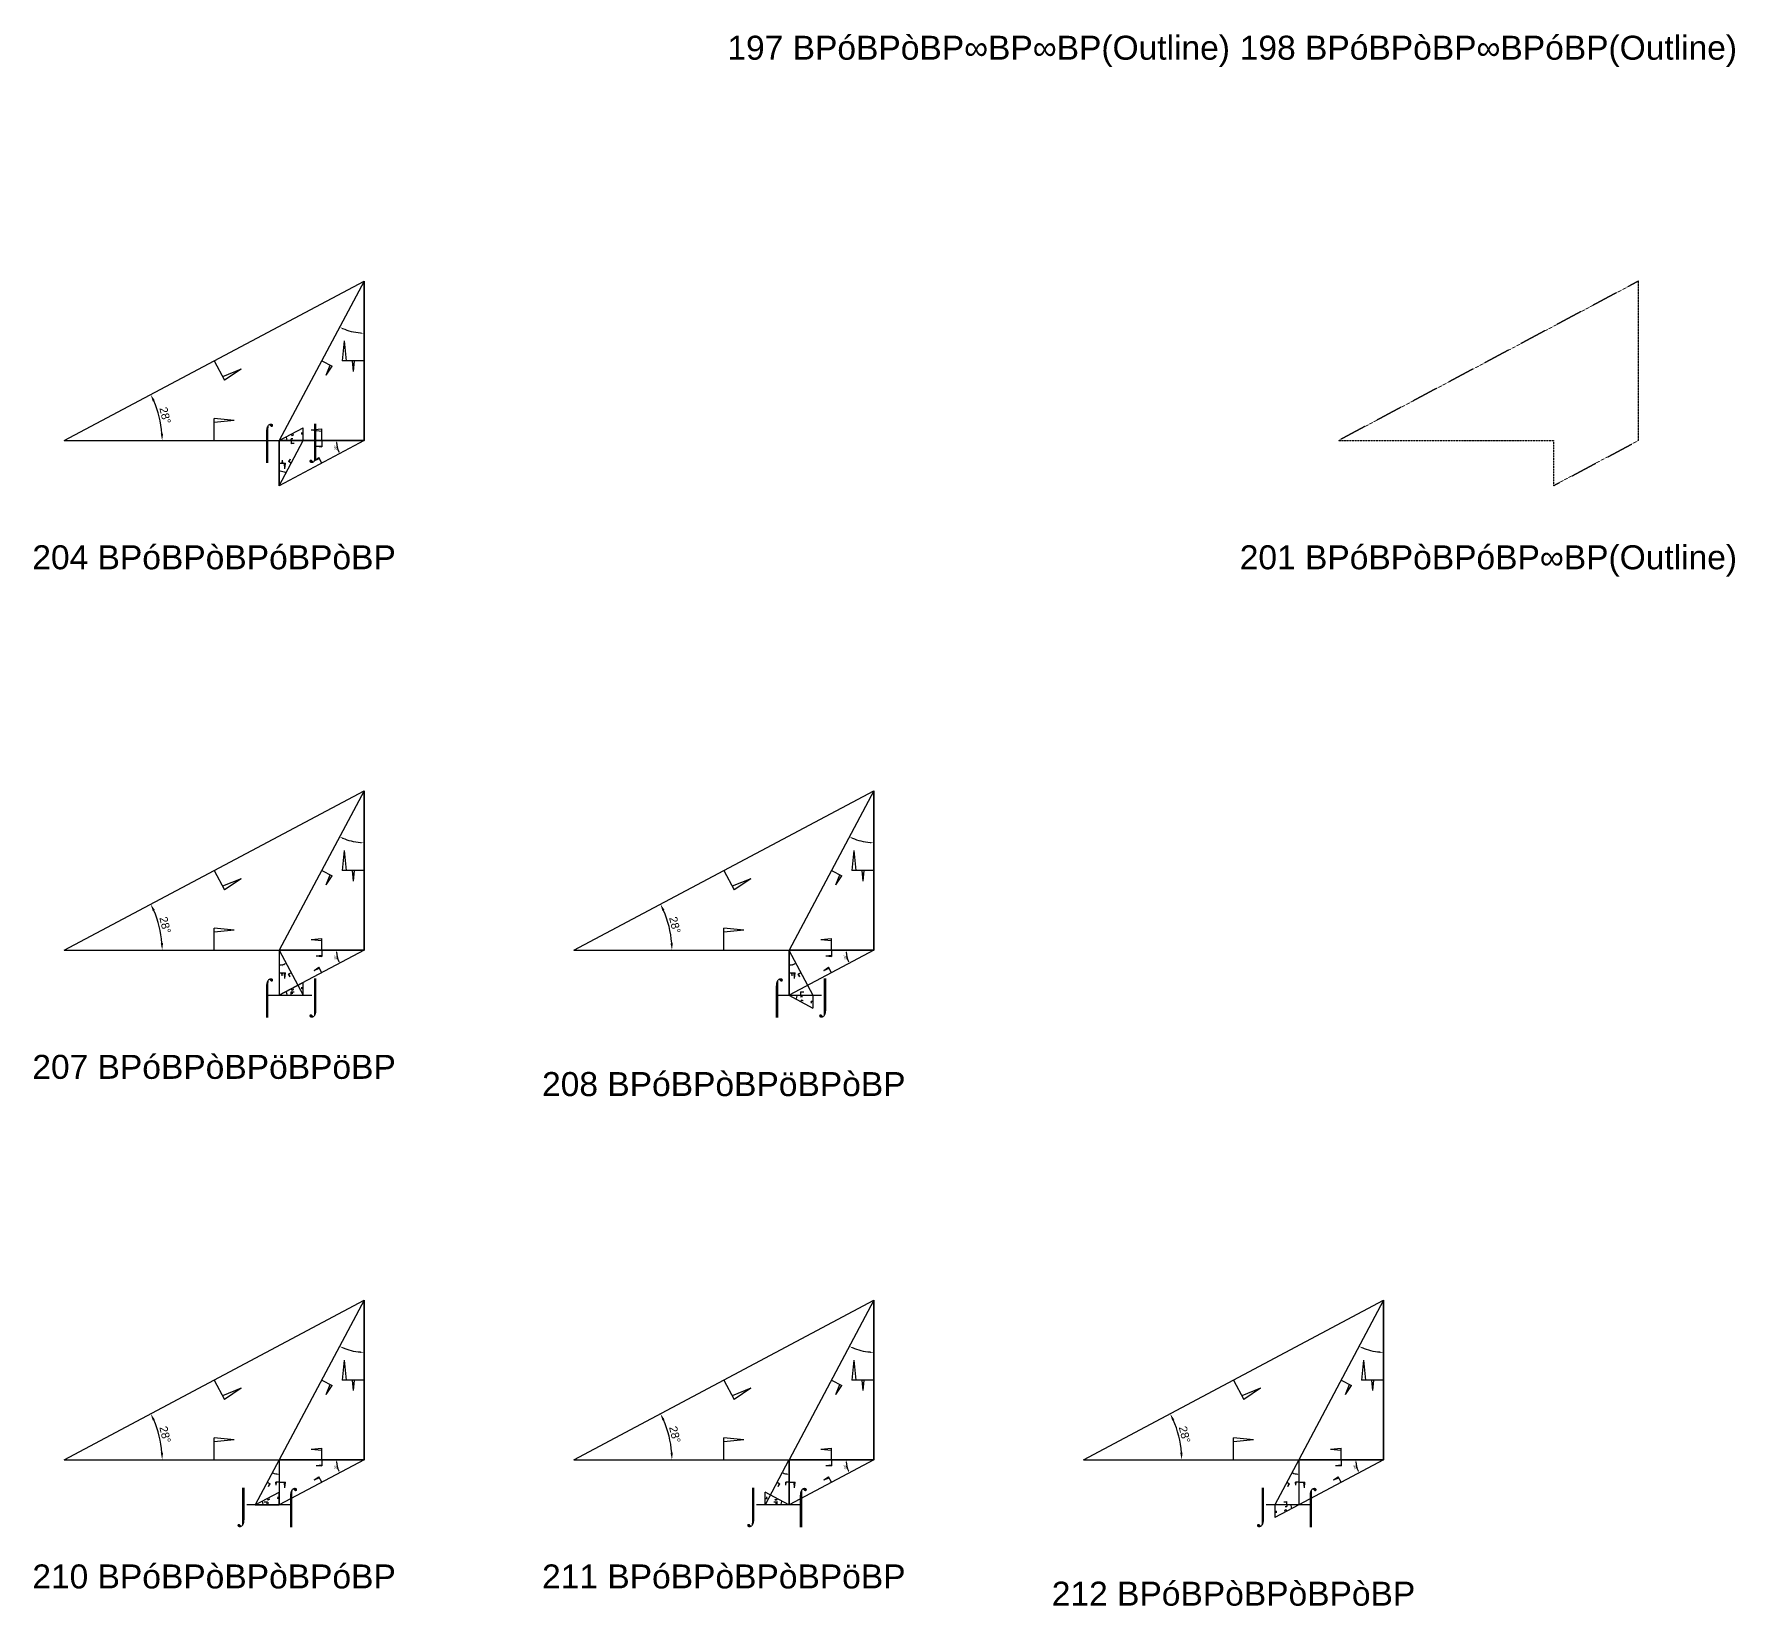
# Model space of a CAD drawing. Header units: millimetres. Extents: x 130908 to 599272, y -2842299 to 24518.
# Drawn here: x 333269 to 418304, y -1774569 to -1695958 of the extents above; entities that cross this region are included whole.
import ezdxf
from ezdxf.enums import TextEntityAlignment as Align

# ---------------------------------------------------------------- set-up
doc = ezdxf.new("R2010")
doc.units = ezdxf.units.MM
doc.header["$PDMODE"] = 35
doc.linetypes.add('DASHED', pattern=[19.05, 12.7, -6.35])
for name, color, linetype in [('BASE', 170, 'Continuous'), ('HYPOTENUSE', 20, 'Continuous'), ('PERPENDICULAR', 90, 'Continuous')]:
    doc.layers.add(name, color=color, linetype=linetype)
doc.styles.add('Arial', font='arial_0.ttf')
doc.dimstyles.new('ISO-25', dxfattribs={"dimtxt": 250, "dimasz": 100, "dimexe": 1.25, "dimexo": 0.625, "dimgap": 100, "dimtad": 1, "dimdec": 0, "dimtxsty": 'Arial', "dimcen": 2.5, "dimadec": 0, "dimazin": 0, "dimtfac": 1, "dimtdec": 0, "dimtmove": 0, "dimatfit": 3, "dimfxl": 1, "dimarcsym": 0})

# ---------------------------------------------------------------- blocks, each defined once
blk = doc.blocks.new('*D9')
at = {"color": 0, "lineweight": -2, "ltscale": 100, "transparency": 16777216}
blk.add_arc((0, 0), 4906, 4.08845, 23.91155, dxfattribs=at)
at = {"color": 0, "ltscale": 100, "transparency": 16777216}
for points in [[(4432, 1963), (4537, 2014), (4332, 2303)], [(4952, 352), (4835, 348), (4906, 0)]]:
    blk.add_solid(points, dxfattribs=at)
at = {"layer": 'Defpoints', "color": 0, "ltscale": 100, "transparency": 16777216}
for p in [(15000, 7976), (0, 0), (0, 0), (4841, 796), (15000, 0)]:
    blk.add_point(p, dxfattribs=at)
at = {"color": 0, "ltscale": 100, "transparency": 16777216, "insert": (5055, 1260), "char_height": 400, "attachment_point": 5, "rotation": 284, "style": 'Arial'}
blk.add_mtext('28°', dxfattribs=at)
blk = doc.blocks.new('SanjoyNathGeometrifyingTrigonometryFundamentalLockedSet')
at = {"color": 114, "linetype": 'DASHED', "ltscale": 100, "true_color": 0x139b48}
for p, q in [((14000, 4987.8), (13900, 3987.8)), ((14000, 4987.8), (14100, 3987.8)), ((15000, 3987.8), (13900, 3987.8))]:
    blk.add_line(p, q, dxfattribs=at)
at = {"color": 242, "linetype": 'DASHED', "ltscale": 100, "true_color": 0xcd2027}
for p, q in [((7500, 3987.8), (8016.4, 3016.6)), ((8852.4, 3574.3), (7922.5, 3193.2)), ((8852.4, 3574.3), (8016.4, 3016.6))]:
    blk.add_line(p, q, dxfattribs=at)
at = {"color": 159, "linetype": 'DASHED', "ltscale": 100, "true_color": 0x22346e}
for p, q in [((7500, 0), (7500, 1100)), ((8500, 1000), (7500, 1100)), ((8500, 1000), (7500, 900))]:
    blk.add_line(p, q, dxfattribs=at)
at = {"layer": 'BASE'}
blk.add_line((0, 0), (15000, 0), dxfattribs=at)
at = {"layer": 'HYPOTENUSE'}
blk.add_line((0, 0), (15000, 7975.6), dxfattribs=at)
at = {"layer": 'PERPENDICULAR'}
blk.add_line((15000, 0), (15000, 7975.6), dxfattribs=at)
at = {"color": 4, "ltscale": 100}
dim = blk.add_angular_dim_2l(base=(4841, 795.6), line1=((0, 0), (15000, 0)), line2=((0, 0), (15000, 7975.6)), dimstyle='ISO-25', override={"dimtxt": 400, "dimasz": 350, "dimgap": 100}, dxfattribs=at)
dim.commit()
dim.dimension.update_dxf_attribs({"geometry": '*D9', "text_midpoint": (5055.4, 1260.5)})

msp = doc.modelspace()

# ---------------------------------------------------------------- linework, layer by layer
at = {"linetype": 'DASHED', "ltscale": 70}
for p, q in [((344930, -1716290), (347328, -1716290)), ((344930, -1744028), (347328, -1744028)), ((370413, -1744028), (372811, -1744028)), ((346129, -1769510), (343731, -1769510)), ((371612, -1769510), (369214, -1769510)), ((397095, -1769510), (394697, -1769510))]:
    msp.add_line(p, q, dxfattribs=at)
at = {"linetype": 'DASHED'}
msp.add_lwpolyline([(409237, -1716290), (409237, -1718545), (413477, -1716290), (413477, -1708314), (398477, -1716290)], close=True, dxfattribs=at)

# ---------------------------------------------------------------- block references
for p in [(334770, -1716290), (334770, -1741773), (360253, -1741773), (334770, -1767256), (360253, -1767256), (385736, -1767256)]:
    msp.add_blockref('SanjoyNathGeometrifyingTrigonometryFundamentalLockedSet', p, dxfattribs=at)
at = {"linetype": 'DASHED', "ltscale": 100}
for p, xscale, yscale, zscale, rotation in [((349770, -1708314), -0.53170943166148, 0.53170943166148, 0.53170943166148, 90), ((349770, -1716290), 0.282714919717773, 0.282714919717773, 0.282714919717773, 180), ((345530, -1718545), -0.150322189285358, 0.150322189285358, 0.150322189285358, 270), ((349770, -1733797), -0.53170943166148, 0.53170943166148, 0.53170943166148, 90), ((375253, -1733797), -0.53170943166148, 0.53170943166148, 0.53170943166148, 90), ((349770, -1741773), 0.282714919717773, 0.282714919717773, 0.282714919717773, 180), ((345530, -1741773), 0.150322189285358, 0.150322189285358, 0.150322189285358, 270), ((375253, -1741773), 0.282714919717773, 0.282714919717773, 0.282714919717773, 180), ((371012, -1741773), 0.150322189285358, 0.150322189285358, 0.150322189285358, 270), ((371012, -1744028), -0.07992772583102702, 0.07992772583102702, 0.07992772583102702, 180), ((349770, -1759280), -0.53170943166148, 0.53170943166148, 0.53170943166148, 90), ((375253, -1759280), -0.53170943166148, 0.53170943166148, 0.53170943166148, 90), ((400736, -1759280), -0.53170943166148, 0.53170943166148, 0.53170943166148, 90), ((345530, -1767256), -0.150322189285358, 0.150322189285358, 0.150322189285358, 90), ((349770, -1767256), 0.282714919717773, 0.282714919717773, 0.282714919717773, 180), ((371012, -1767256), -0.150322189285358, 0.150322189285358, 0.150322189285358, 90), ((375253, -1767256), 0.282714919717773, 0.282714919717773, 0.282714919717773, 180), ((396495, -1767256), -0.150322189285358, 0.150322189285358, 0.150322189285358, 90), ((400736, -1767256), 0.282714919717773, 0.282714919717773, 0.282714919717773, 180), ((396495, -1769510), 0.07992772583102702, 0.07992772583102702, 0.07992772583102702, 180)]:
    msp.add_blockref('SanjoyNathGeometrifyingTrigonometryFundamentalLockedSet', p, dxfattribs=dict(at, xscale=xscale, yscale=yscale, zscale=zscale, rotation=rotation))
at = {"linetype": 'DASHED', "ltscale": 100, "yscale": 0.07992772583102702, "zscale": 0.07992772583102702}
for p, xscale in [((345530, -1716290), 0.07992772583102702), ((345530, -1744028), 0.07992772583102702), ((344331, -1769510), 0.07992772583102702), ((371012, -1769510), -0.07992772583102702)]:
    msp.add_blockref('SanjoyNathGeometrifyingTrigonometryFundamentalLockedSet', p, dxfattribs=dict(at, xscale=xscale))

# ---------------------------------------------------------------- texts
at = {"linetype": 'DASHED', "ltscale": 100, "style": 'Arial'}
for s, p in [('197 BPóBPòBP∞BP∞BP(Outline)', (380495, -1696643)), ('198 BPóBPòBP∞BPóBP(Outline)', (405977, -1696643)), ('⌠', (344930, -1716290)), ('⌡', (347328, -1716290)), ('204 BPóBPòBPóBPòBP', (342270, -1722126)), ('201 BPóBPòBPóBP∞BP(Outline)', (405977, -1722126)), ('⌠', (344930, -1744028)), ('⌡', (347328, -1744028)), ('⌠', (370413, -1744028)), ('⌡', (372811, -1744028)), ('207 BPóBPòBPöBPöBP', (342270, -1747608)), ('208 BPóBPòBPöBPòBP', (367753, -1748469)), ('⌡', (343731, -1769510)), ('⌠', (346129, -1769510)), ('⌡', (369214, -1769510)), ('⌠', (371612, -1769510)), ('⌡', (394697, -1769510)), ('⌠', (397095, -1769510)), ('210 BPóBPòBPòBPóBP', (342270, -1773091)), ('211 BPóBPòBPòBPöBP', (367753, -1773091)), ('212 BPóBPòBPòBPòBP', (393236, -1773952))]:
    msp.add_text(s, height=1200, dxfattribs=at).set_placement(p, align=Align.MIDDLE_CENTER)

doc.saveas('drawing.dxf')
